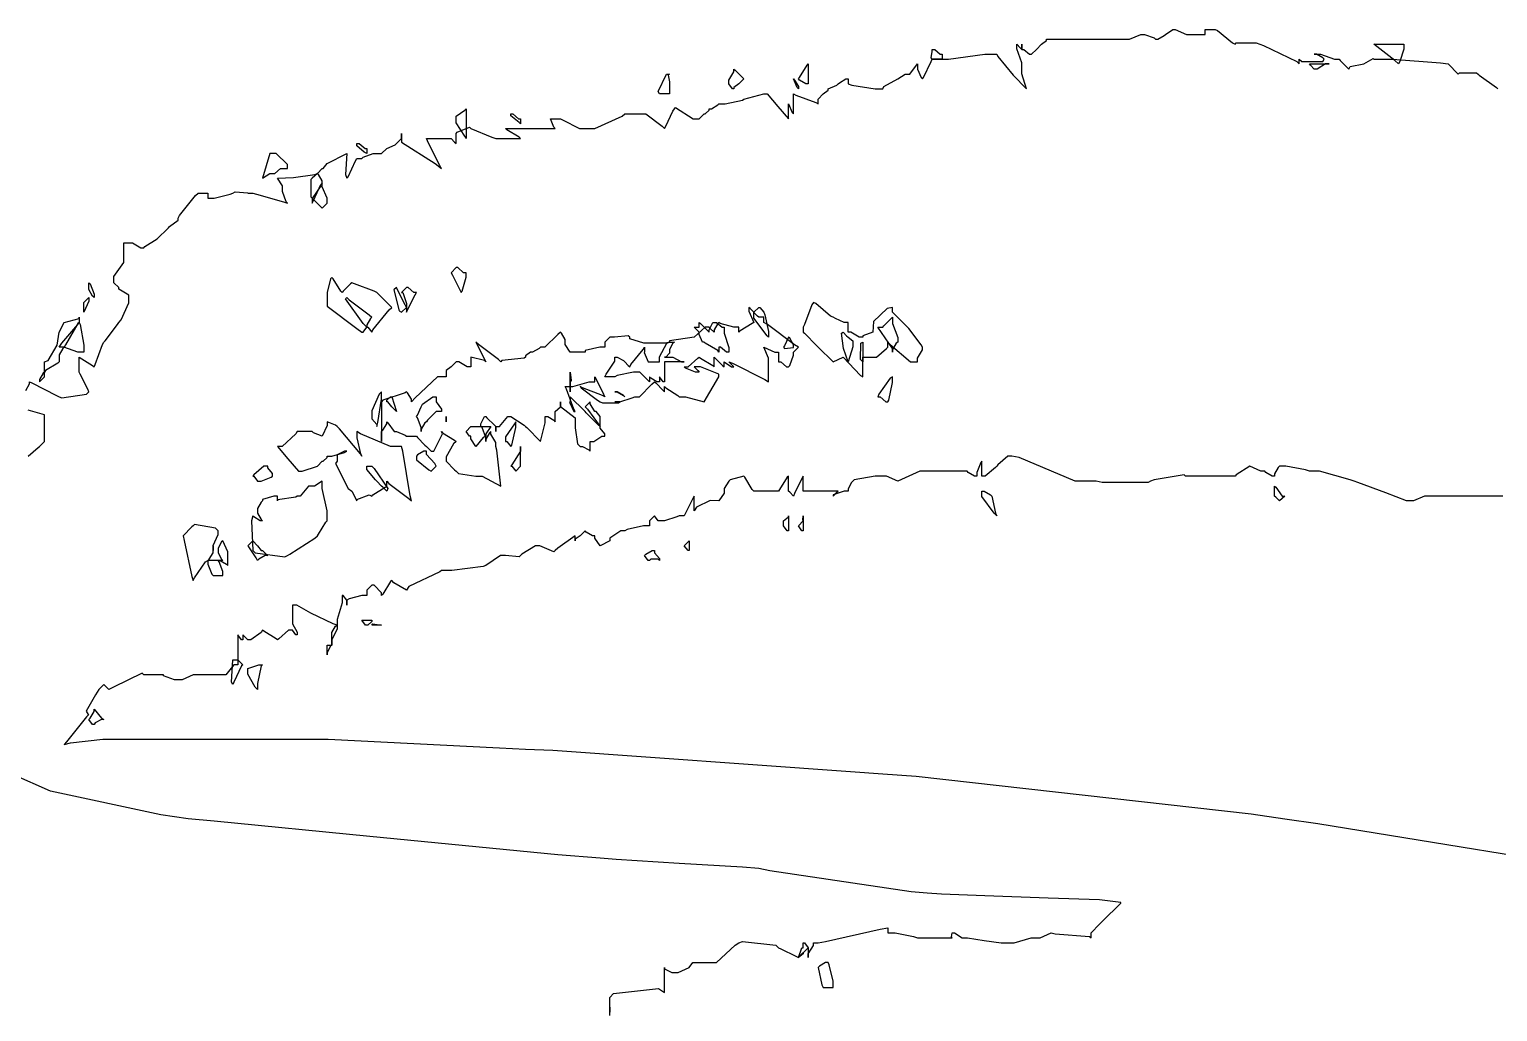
# Model space of a CAD drawing. Extents: x 51 to 306, y 22 to 311.
# Drawn here: x 261.34 to 271.78, y 188.21 to 195.19 of the extents above; entities that cross this region are included whole.
import ezdxf

# ---------------------------------------------------------------- set-up
doc = ezdxf.new("R2010")
doc.units = 0
doc.header["$MEASUREMENT"] = 0

msp = doc.modelspace()

# ---------------------------------------------------------------- linework, layer by layer
at = {"color": 7}
for points in [[(261.311, 192.626), (261.338, 192.672), (261.338, 192.687), (261.355, 192.679), (261.531, 192.591), (261.549, 192.581), (261.567, 192.573), (261.743, 192.6), (261.761, 192.617), (261.752, 192.635), (261.699, 192.741), (261.691, 192.757), (261.691, 192.863), (261.691, 192.863), (261.787, 192.803), (261.797, 192.793), (261.805, 192.811), (261.857, 192.953), (261.867, 192.969), (261.875, 192.979), (261.964, 193.094), (261.973, 193.11), (261.99, 193.128), (262.044, 193.248), (262.044, 193.286), (262.044, 193.304), (261.973, 193.345), (261.973, 193.358), (261.938, 193.392), (261.938, 193.437), (262.008, 193.536), (262.008, 193.569), (262.008, 193.596), (262.008, 193.675), (262.008, 193.675), (262.044, 193.675), (262.07, 193.675), (262.129, 193.639), (262.15, 193.639), (262.158, 193.649), (262.245, 193.703), (262.254, 193.711), (262.254, 193.711), (262.316, 193.773), (262.326, 193.781), (262.334, 193.791), (262.396, 193.836), (262.396, 193.851), (262.405, 193.869), (262.519, 194.011), (262.537, 194.028), (262.573, 194.028), (262.573, 194.028), (262.607, 194.028), (262.607, 194.028), (262.607, 194.028), (262.607, 194.002), (262.607, 193.992), (262.651, 193.992), (262.766, 194.02), (262.783, 194.028), (262.801, 194.037), (262.89, 194.031), (262.89, 194.028), (262.926, 194.028), (262.952, 194.02), (263.145, 193.967), (263.172, 193.958), (263.163, 193.967), (263.136, 194.04), (263.136, 194.064), (263.136, 194.081), (263.102, 194.134), (263.102, 194.134), (263.102, 194.134), (263.216, 194.139), (263.367, 194.16), (263.385, 194.168), (263.419, 194.204), (263.427, 194.204), (263.455, 194.24), (263.455, 194.24), (263.455, 194.24), (263.595, 194.31), (263.595, 194.31), (263.595, 194.31), (263.586, 194.161), (263.595, 194.134), (263.604, 194.143), (263.656, 194.258), (263.665, 194.274), (263.701, 194.274), (263.71, 194.284), (263.783, 194.31), (263.808, 194.31), (263.842, 194.31), (263.878, 194.345), (263.878, 194.345), (263.938, 194.372), (263.948, 194.381), (263.984, 194.417), (263.984, 194.417), (263.984, 194.443), (263.984, 194.451), (263.984, 194.39), (264.222, 194.24), (264.267, 194.204), (264.257, 194.222), (264.168, 194.399), (264.16, 194.417), (264.204, 194.417), (264.304, 194.417), (264.337, 194.417), (264.337, 194.417), (264.361, 194.39), (264.371, 194.381), (264.371, 194.399), (264.371, 194.438), (264.371, 194.451), (264.379, 194.461), (264.468, 194.496), (264.477, 194.487), (264.477, 194.487), (264.626, 194.426), (264.654, 194.417), (264.698, 194.417), (264.797, 194.417), (264.83, 194.417), (264.82, 194.426), (264.732, 194.478), (264.724, 194.487), (264.812, 194.487), (265.011, 194.487), (265.077, 194.487), (265.067, 194.496), (265.042, 194.557), (265.042, 194.557), (265.059, 194.557), (265.099, 194.557), (265.113, 194.557), (265.129, 194.549), (265.249, 194.487), (265.289, 194.487), (265.359, 194.487), (265.553, 194.575), (265.571, 194.593), (265.606, 194.593), (265.642, 194.593), (265.678, 194.593), (265.722, 194.593), (265.836, 194.505), (265.854, 194.487), (265.862, 194.505), (265.914, 194.611), (265.924, 194.627), (265.932, 194.637), (266.058, 194.557), (266.101, 194.557), (266.135, 194.593), (266.143, 194.593), (266.171, 194.619), (266.171, 194.627), (266.187, 194.627), (266.232, 194.655), (266.241, 194.663), (266.285, 194.663), (266.408, 194.689), (266.417, 194.697), (266.417, 194.697), (266.56, 194.733), (266.56, 194.733), (266.584, 194.733), (266.66, 194.645), (266.736, 194.557), (266.736, 194.557), (266.736, 194.557), (266.736, 194.593), (266.736, 194.593), (266.736, 194.627), (266.736, 194.663), (266.736, 194.663), (266.761, 194.602), (266.77, 194.593), (266.77, 194.629), (266.77, 194.707), (266.77, 194.733), (266.787, 194.725), (266.929, 194.673), (266.947, 194.663), (266.947, 194.663), (266.947, 194.689), (266.947, 194.697), (266.983, 194.733), (266.983, 194.733), (267.017, 194.761), (267.017, 194.769), (267.017, 194.769), (267.079, 194.795), (267.089, 194.804), (267.097, 194.813), (267.142, 194.84), (267.159, 194.84), (267.159, 194.84), (267.159, 194.813), (267.159, 194.804), (267.185, 194.795), (267.351, 194.769), (267.406, 194.769), (267.414, 194.787), (267.512, 194.84), (267.512, 194.84), (267.512, 194.84), (267.564, 194.874), (267.582, 194.874), (267.599, 194.874), (267.652, 194.946), (267.652, 194.946), (267.652, 194.91), (267.652, 194.91), (267.678, 194.849), (267.688, 194.84), (267.696, 194.849), (267.749, 194.963), (267.758, 194.98), (267.873, 194.98), (268.131, 195.016), (268.217, 195.016), (268.225, 194.999), (268.334, 194.867), (268.428, 194.769), (268.428, 194.769), (268.428, 194.769), (268.394, 194.875), (268.394, 194.91), (268.394, 194.954), (268.358, 195.053), (268.358, 195.086), (268.358, 195.086), (268.384, 195.06), (268.394, 195.05), (268.394, 195.05), (268.394, 195.078), (268.394, 195.086), (268.394, 195.05), (268.41, 195.05), (268.45, 195.016), (268.464, 195.016), (268.5, 195.05), (268.534, 195.086), (268.534, 195.086), (268.57, 195.114), (268.57, 195.122), (268.622, 195.122), (268.741, 195.122), (268.781, 195.122), (268.833, 195.122), (268.953, 195.122), (268.993, 195.122), (269.028, 195.122), (269.106, 195.122), (269.133, 195.122), (269.16, 195.122), (269.24, 195.156), (269.24, 195.156), (269.266, 195.156), (269.336, 195.132), (269.346, 195.122), (269.362, 195.122), (269.407, 195.148), (269.416, 195.156), (269.416, 195.156), (269.469, 195.192), (269.486, 195.192), (269.486, 195.192), (269.565, 195.156), (269.592, 195.156), (269.619, 195.156), (269.678, 195.156), (269.699, 195.156), (269.699, 195.156), (269.699, 195.184), (269.699, 195.192), (269.735, 195.192), (269.769, 195.192), (269.785, 195.184), (269.893, 195.096), (269.911, 195.086), (269.919, 195.096), (270.06, 195.096), (270.087, 195.086), (270.113, 195.078), (270.351, 194.963), (270.368, 194.946), (270.368, 194.946), (270.368, 194.972), (270.368, 194.98), (270.386, 194.963), (270.535, 194.963), (270.545, 194.98), (270.535, 194.99), (270.49, 195.016), (270.474, 195.016), (270.518, 195.016), (270.618, 194.98), (270.651, 194.98), (270.659, 194.972), (270.711, 194.919), (270.721, 194.91), (270.729, 194.928), (270.827, 194.946), (270.827, 194.946), (270.827, 194.946), (270.893, 194.984), (270.897, 194.98), (271.03, 194.98), (271.373, 194.955), (271.427, 194.946), (271.435, 194.937), (271.489, 194.884), (271.498, 194.874), (271.507, 194.884), (271.629, 194.884), (271.639, 194.874), (271.647, 194.866), (271.77, 194.779), (271.779, 194.769)], [(261.328, 192.158), (261.399, 192.22), (261.408, 192.228), (261.444, 192.264), (261.444, 192.3), (261.444, 192.334), (261.444, 192.362), (261.444, 192.44), (261.444, 192.44), (261.444, 192.453), (261.328, 192.486)], [(271.815, 191.875), (271.683, 191.875), (271.385, 191.875), (271.286, 191.875), (271.259, 191.875), (271.18, 191.841), (271.18, 191.841), (271.131, 191.841), (270.982, 191.899), (270.783, 191.973), (270.757, 191.981), (270.729, 191.991), (270.512, 192.052), (270.44, 192.052), (270.412, 192.061), (270.273, 192.088), (270.228, 192.088), (270.218, 192.079), (270.192, 192.034), (270.192, 192.017), (270.174, 192.017), (270.13, 192.043), (270.122, 192.052), (270.094, 192.052), (270.015, 192.088), (270.015, 192.088), (270.015, 192.088), (269.919, 192.027), (269.911, 192.017), (269.823, 192.017), (269.624, 192.017), (269.558, 192.017), (269.548, 192.027), (269.336, 191.991), (269.31, 191.981), (269.292, 191.973), (268.967, 191.973), (268.923, 191.981), (268.773, 191.981), (268.376, 192.15), (268.323, 192.158), (268.296, 192.158), (268.225, 192.097), (268.217, 192.088), (268.207, 192.079), (268.134, 192.017), (268.111, 192.017), (268.111, 192.045), (268.111, 192.104), (268.111, 192.123), (268.102, 192.115), (268.075, 192.042), (268.075, 192.017), (268.057, 192.017), (268.013, 192.043), (268.005, 192.052), (267.933, 192.052), (267.775, 192.052), (267.722, 192.052), (267.669, 192.052), (267.512, 191.981), (267.512, 191.981), (267.512, 191.981), (267.432, 192.017), (267.406, 192.017), (267.352, 192.017), (267.202, 191.991), (267.193, 191.981), (267.184, 191.973), (267.159, 191.928), (267.159, 191.911), (267.131, 191.911), (267.053, 191.885), (267.053, 191.875), (267.053, 191.875), (267.079, 191.903), (267.089, 191.911), (267.045, 191.911), (266.945, 191.911), (266.912, 191.911), (266.876, 191.911), (266.84, 191.911), (266.84, 191.911), (266.84, 191.991), (266.84, 192.017), (266.831, 192.001), (266.779, 191.893), (266.77, 191.875), (266.77, 191.875), (266.744, 191.903), (266.736, 191.911), (266.736, 191.911), (266.736, 191.991), (266.736, 192.017), (266.726, 192.009), (266.672, 191.921), (266.664, 191.911), (266.62, 191.911), (266.521, 191.911), (266.488, 191.911), (266.478, 191.921), (266.426, 192.009), (266.417, 192.017), (266.417, 192.017), (266.32, 191.991), (266.311, 191.981), (266.311, 191.981), (266.277, 191.929), (266.277, 191.911), (266.277, 191.895), (266.241, 191.841), (266.241, 191.841), (266.241, 191.841), (266.179, 191.845), (266.081, 191.797), (266.065, 191.771), (266.065, 191.797), (266.065, 191.856), (266.065, 191.875), (266.055, 191.859), (266.003, 191.753), (265.994, 191.735), (265.958, 191.735), (265.941, 191.727), (265.854, 191.699), (265.854, 191.699), (265.818, 191.699), (265.809, 191.699), (265.782, 191.735), (265.782, 191.735), (265.748, 191.699), (265.748, 191.665), (265.704, 191.665), (265.588, 191.638), (265.571, 191.629), (265.544, 191.629), (265.465, 191.576), (265.465, 191.558), (265.395, 191.522), (265.395, 191.522), (265.359, 191.576), (265.359, 191.594), (265.341, 191.594), (265.297, 191.62), (265.289, 191.629), (265.253, 191.594), (265.253, 191.594), (265.219, 191.568), (265.219, 191.558), (265.219, 191.558), (265.219, 191.586), (265.219, 191.594), (265.219, 191.594), (265.095, 191.506), (265.077, 191.488), (265.067, 191.48), (264.968, 191.522), (264.936, 191.522), (264.936, 191.522), (264.838, 191.462), (264.83, 191.452), (264.82, 191.444), (264.724, 191.452), (264.724, 191.452), (264.688, 191.452), (264.583, 191.382), (264.583, 191.382), (264.565, 191.374), (264.341, 191.346), (264.267, 191.346), (264.257, 191.338), (264.036, 191.233), (264.018, 191.206), (264.018, 191.206), (263.93, 191.259), (263.914, 191.276), (263.904, 191.268), (263.85, 191.179), (263.842, 191.17), (263.842, 191.188), (263.788, 191.242), (263.772, 191.242), (263.737, 191.206), (263.737, 191.17), (263.701, 191.17), (263.612, 191.145), (263.595, 191.135), (263.595, 191.135), (263.595, 191.109), (263.595, 191.099), (263.595, 191.099), (263.595, 191.135), (263.595, 191.135), (263.595, 191.135), (263.569, 191.17), (263.561, 191.17), (263.561, 191.117), (263.525, 190.999), (263.525, 190.959), (263.497, 190.968), (263.339, 191.043), (263.24, 191.099), (263.208, 191.099), (263.208, 191.099), (263.208, 191.021), (263.208, 190.993), (263.208, 190.967), (263.242, 190.909), (263.242, 190.889), (263.233, 190.889), (263.208, 190.923), (263.208, 190.923), (263.18, 190.923), (263.11, 190.862), (263.102, 190.853), (263.092, 190.862), (263.004, 190.915), (262.996, 190.923), (262.986, 190.906), (262.913, 190.853), (262.89, 190.853), (262.89, 190.853), (262.864, 190.88), (262.855, 190.889), (262.855, 190.889), (262.855, 190.862), (262.855, 190.853), (262.846, 190.853), (262.819, 190.889), (262.819, 190.889), (262.819, 190.845), (262.819, 190.745), (262.819, 190.712), (262.819, 190.712), (262.819, 190.686), (262.819, 190.676), (262.792, 190.676), (262.733, 190.606), (262.713, 190.606), (262.669, 190.606), (262.57, 190.606), (262.537, 190.606), (262.501, 190.606), (262.423, 190.57), (262.396, 190.57), (262.369, 190.57), (262.29, 190.598), (262.29, 190.606), (262.29, 190.606), (262.15, 190.606), (262.15, 190.606), (262.14, 190.616), (261.936, 190.518), (261.902, 190.5), (261.902, 190.5), (261.875, 190.528), (261.867, 190.536), (261.831, 190.5), (261.808, 190.463), (261.742, 190.346), (261.755, 190.324), (261.761, 190.324), (261.761, 190.324), (261.743, 190.307), (261.601, 190.129), (261.585, 190.111), (261.629, 190.121), (261.86, 190.147), (261.938, 190.147), (261.982, 190.147), (262.081, 190.147), (262.114, 190.147), (262.114, 190.147), (262.395, 190.147), (262.846, 190.147), (262.996, 190.147), (263.463, 190.147), (264.68, 190.087), (264.866, 190.077), (265.059, 190.069), (267.176, 189.919), (267.406, 189.901), (267.643, 189.884), (270.025, 189.618), (270.264, 189.582), (270.5, 189.548), (272.83, 189.169)], [(265.465, 188.184), (265.465, 188.243), (265.465, 188.243), (265.465, 188.216), (265.465, 188.207), (265.465, 188.234), (265.465, 188.294), (265.465, 188.313), (265.491, 188.341), (265.81, 188.375), (265.854, 188.347), (265.854, 188.391), (265.854, 188.491), (265.854, 188.524), (265.854, 188.516), (265.906, 188.49), (265.924, 188.49), (265.95, 188.49), (266.03, 188.524), (266.03, 188.524), (266.03, 188.524), (266.055, 188.56), (266.065, 188.56), (266.091, 188.56), (266.15, 188.56), (266.171, 188.56), (266.223, 188.56), (266.355, 188.684), (266.383, 188.7), (266.409, 188.71), (266.646, 188.684), (266.664, 188.666), (266.682, 188.657), (266.788, 188.605), (266.806, 188.596), (266.814, 188.605), (266.867, 188.657), (266.876, 188.666), (266.876, 188.649), (266.876, 188.609), (266.876, 188.596), (266.876, 188.622), (266.912, 188.681), (266.912, 188.7), (266.947, 188.7), (266.999, 188.71), (267.388, 188.798), (267.442, 188.806), (267.442, 188.806), (267.442, 188.782), (267.442, 188.772), (267.494, 188.772), (267.625, 188.746), (267.652, 188.736), (267.713, 188.736), (267.852, 188.736), (267.899, 188.736), (267.895, 188.742), (267.899, 188.772), (267.899, 188.772), (267.917, 188.772), (267.971, 188.736), (267.971, 188.736), (268.009, 188.736), (268.128, 188.718), (268.248, 188.7), (268.288, 188.7), (268.34, 188.7), (268.46, 188.736), (268.5, 188.736), (268.526, 188.736), (268.604, 188.772), (268.604, 188.772), (268.631, 188.764), (268.877, 188.746), (268.887, 188.736), (268.887, 188.736), (268.887, 188.764), (268.887, 188.772), (268.887, 188.772), (268.948, 188.834), (268.957, 188.842), (268.966, 188.852), (269.099, 188.983), (269.099, 188.983), (269.099, 188.988), (268.948, 189.005), (268.582, 189.019), (268.131, 189.034), (267.823, 189.046), (267.722, 189.053), (267.608, 189.063), (266.602, 189.213), (266.524, 189.229), (266.408, 189.239), (265.958, 189.265), (265.509, 189.293), (265.395, 189.301), (265.095, 189.327), (263.758, 189.455), (262.651, 189.566), (262.467, 189.582), (262.272, 189.61), (261.487, 189.778), (260.949, 190.016)]]:
    msp.add_lwpolyline(points, dxfattribs=at)
for points in [[(267.758, 195.05), (267.775, 195.05), (267.815, 195.016), (267.829, 195.016), (267.829, 195.016), (267.829, 194.99), (267.829, 194.98), (267.811, 194.98), (267.771, 194.98), (267.758, 194.98), (267.749, 194.99), (267.758, 195.035), (267.758, 195.05)], [(271.074, 194.946), (271.048, 194.972), (270.897, 195.086), (270.897, 195.086), (270.897, 195.086), (271.056, 195.086), (271.11, 195.086), (271.11, 195.052), (271.082, 194.963), (271.074, 194.946)], [(266.876, 194.946), (266.876, 194.911), (266.876, 194.831), (266.876, 194.804), (266.858, 194.804), (266.814, 194.831), (266.806, 194.84), (266.814, 194.849), (266.867, 194.937), (266.876, 194.946)], [(270.581, 194.946), (270.553, 194.946), (270.494, 194.91), (270.474, 194.91), (270.474, 194.91), (270.448, 194.937), (270.44, 194.946), (270.44, 194.946), (270.545, 194.946), (270.581, 194.946)], [(265.888, 194.804), (265.888, 194.804), (265.888, 194.751), (265.888, 194.733), (265.87, 194.733), (265.83, 194.733), (265.818, 194.733), (265.809, 194.751), (265.868, 194.874), (265.888, 194.874), (265.879, 194.866), (265.888, 194.82), (265.888, 194.804)], [(266.417, 194.84), (266.383, 194.804), (266.383, 194.804), (266.347, 194.779), (266.347, 194.769), (266.338, 194.769), (266.311, 194.804), (266.311, 194.804), (266.311, 194.831), (266.347, 194.89), (266.347, 194.91), (266.355, 194.902), (266.408, 194.849), (266.417, 194.84)], [(266.806, 194.769), (266.796, 194.779), (266.77, 194.84), (266.77, 194.84), (266.779, 194.831), (266.806, 194.786), (266.806, 194.769)], [(264.443, 194.627), (264.443, 194.627), (264.443, 194.522), (264.443, 194.487), (264.443, 194.487), (264.443, 194.461), (264.443, 194.451), (264.443, 194.451), (264.443, 194.426), (264.443, 194.417), (264.433, 194.434), (264.371, 194.527), (264.371, 194.557), (264.371, 194.575), (264.433, 194.619), (264.443, 194.627)], [(264.76, 194.593), (264.776, 194.593), (264.816, 194.557), (264.83, 194.557), (264.83, 194.557), (264.83, 194.531), (264.83, 194.521), (264.82, 194.531), (264.76, 194.578), (264.76, 194.593)], [(263.665, 194.381), (263.683, 194.381), (263.724, 194.345), (263.737, 194.345), (263.737, 194.345), (263.737, 194.32), (263.737, 194.31), (263.719, 194.32), (263.665, 194.365), (263.665, 194.381)], [(262.996, 194.134), (262.996, 194.134), (263.048, 194.168), (263.066, 194.168), (263.083, 194.168), (263.122, 194.204), (263.136, 194.204), (263.172, 194.204), (263.172, 194.232), (263.092, 194.31), (263.066, 194.31), (263.048, 194.31), (262.996, 194.134), (262.996, 194.134)], [(263.419, 194.098), (263.419, 194.098), (263.419, 194.098), (263.419, 194.098), (263.419, 194.116), (263.393, 194.16), (263.385, 194.168), (263.349, 194.134), (263.339, 194.125), (263.339, 194.002), (263.349, 193.992), (263.357, 193.984), (263.409, 193.931), (263.419, 193.922), (263.455, 193.958), (263.455, 193.993), (263.419, 194.072), (263.419, 194.098)], [(263.419, 194.098), (263.409, 194.081), (263.349, 193.989), (263.349, 193.958), (263.357, 193.976), (263.409, 194.09), (263.419, 194.098)], [(264.407, 193.322), (264.415, 193.332), (264.443, 193.431), (264.443, 193.463), (264.425, 193.463), (264.384, 193.499), (264.371, 193.499), (264.337, 193.463), (264.345, 193.446), (264.397, 193.34), (264.407, 193.322)], [(261.797, 193.286), (261.787, 193.296), (261.761, 193.343), (261.761, 193.358), (261.761, 193.358), (261.761, 193.384), (261.761, 193.392), (261.769, 193.384), (261.797, 193.311), (261.797, 193.286)], [(263.737, 193.076), (263.745, 193.076), (263.772, 193.04), (263.772, 193.04), (263.78, 193.058), (263.896, 193.199), (263.914, 193.216), (263.904, 193.226), (263.816, 193.314), (263.808, 193.322), (263.79, 193.332), (263.648, 193.384), (263.631, 193.392), (263.621, 193.384), (263.569, 193.332), (263.561, 193.322), (263.551, 193.332), (263.497, 193.42), (263.489, 193.428), (263.479, 193.42), (263.455, 193.321), (263.455, 193.286), (263.455, 193.226), (263.665, 193.067), (263.701, 193.04), (263.71, 193.04), (263.737, 193.076), (263.737, 193.076)], [(261.725, 193.182), (261.725, 193.182), (261.725, 193.235), (261.725, 193.252), (261.761, 193.286), (261.761, 193.26), (261.725, 193.182), (261.725, 193.182)], [(263.595, 193.286), (263.612, 193.27), (263.754, 193.164), (263.772, 193.146), (263.762, 193.138), (263.737, 193.092), (263.737, 193.076), (263.71, 193.103), (263.586, 193.278), (263.595, 193.286)], [(264.018, 193.216), (264.018, 193.182), (264.027, 193.199), (264.08, 193.306), (264.09, 193.322), (264.072, 193.322), (264.031, 193.358), (264.018, 193.358), (263.984, 193.322), (263.992, 193.322), (264.018, 193.244), (264.018, 193.216), (264.009, 193.234), (263.956, 193.34), (263.948, 193.358), (263.93, 193.34), (263.966, 193.191), (263.984, 193.182), (263.984, 193.182), (264.018, 193.216), (264.018, 193.216)], [(265.465, 193.005), (265.465, 193.005), (265.429, 192.969), (265.429, 192.969), (265.429, 192.933), (265.394, 192.933), (265.289, 192.909), (265.289, 192.899), (265.271, 192.899), (265.231, 192.899), (265.219, 192.899), (265.183, 192.899), (265.183, 192.899), (265.148, 192.953), (265.148, 192.969), (265.148, 192.987), (265.121, 193.032), (265.113, 193.04), (265.095, 193.023), (265.002, 192.933), (264.972, 192.933), (264.962, 192.925), (264.915, 192.899), (264.9, 192.899), (264.9, 192.899), (264.866, 192.873), (264.866, 192.863), (264.856, 192.855), (264.698, 192.839), (264.69, 192.829), (264.672, 192.847), (264.53, 192.953), (264.513, 192.969), (264.521, 192.953), (264.574, 192.847), (264.583, 192.829), (264.574, 192.839), (264.477, 192.863), (264.477, 192.863), (264.477, 192.863), (264.477, 192.811), (264.477, 192.793), (264.45, 192.793), (264.39, 192.829), (264.371, 192.829), (264.337, 192.793), (264.337, 192.793), (264.301, 192.767), (264.301, 192.757), (264.301, 192.757), (264.301, 192.732), (264.301, 192.723), (264.239, 192.723), (264.08, 192.574), (264.054, 192.546), (264.054, 192.564), (264.027, 192.609), (264.018, 192.617), (264.009, 192.609), (263.85, 192.556), (263.842, 192.546), (263.842, 192.51), (263.842, 192.476), (263.842, 192.424), (263.842, 192.304), (263.842, 192.264), (263.842, 192.282), (263.842, 192.322), (263.842, 192.334), (263.85, 192.344), (263.878, 192.389), (263.878, 192.404), (263.886, 192.396), (263.931, 192.334), (263.948, 192.334), (263.948, 192.334), (264.009, 192.309), (264.018, 192.3), (264.054, 192.3), (264.054, 192.3), (264.08, 192.3), (264.09, 192.3), (264.098, 192.291), (264.15, 192.238), (264.16, 192.228), (264.16, 192.228), (264.185, 192.203), (264.195, 192.194), (264.213, 192.194), (264.275, 192.318), (264.267, 192.334), (264.275, 192.326), (264.361, 192.273), (264.371, 192.264), (264.353, 192.247), (264.301, 192.155), (264.301, 192.123), (264.301, 192.123), (264.361, 192.061), (264.371, 192.052), (264.389, 192.035), (264.513, 192.017), (264.513, 192.017), (264.557, 192.017), (264.69, 191.947), (264.69, 191.947), (264.69, 191.947), (264.662, 192.202), (264.654, 192.228), (264.654, 192.256), (264.619, 192.315), (264.619, 192.334), (264.609, 192.326), (264.583, 192.28), (264.583, 192.264), (264.583, 192.291), (264.556, 192.362), (264.547, 192.37), (264.547, 192.388), (264.574, 192.44), (264.583, 192.44), (264.591, 192.432), (264.644, 192.38), (264.654, 192.37), (264.654, 192.334), (264.654, 192.334), (264.654, 192.362), (264.654, 192.37), (264.68, 192.37), (264.739, 192.44), (264.76, 192.44), (264.76, 192.44), (264.856, 192.38), (264.866, 192.37), (264.874, 192.362), (264.972, 192.264), (264.972, 192.264), (264.972, 192.264), (265.006, 192.396), (265.006, 192.44), (265.023, 192.44), (265.067, 192.414), (265.077, 192.404), (265.077, 192.422), (265.077, 192.464), (265.077, 192.476), (265.113, 192.51), (265.113, 192.51), (265.113, 192.538), (265.113, 192.546), (265.113, 192.512), (265.219, 192.432), (265.219, 192.404), (265.219, 192.36), (265.235, 192.246), (265.253, 192.228), (265.271, 192.228), (265.315, 192.203), (265.325, 192.194), (265.325, 192.194), (265.325, 192.247), (265.325, 192.264), (265.351, 192.264), (265.409, 192.3), (265.429, 192.3), (265.429, 192.318), (265.395, 192.358), (265.395, 192.37), (265.385, 192.38), (265.297, 192.468), (265.289, 192.476), (265.279, 192.486), (265.191, 192.573), (265.183, 192.581), (265.183, 192.546), (265.179, 192.542), (265.208, 192.476), (265.219, 192.476), (265.209, 192.494), (265.157, 192.635), (265.148, 192.653), (265.201, 192.653), (265.319, 192.687), (265.359, 192.687), (265.359, 192.687), (265.359, 192.714), (265.359, 192.723), (265.368, 192.706), (265.42, 192.599), (265.429, 192.581), (265.412, 192.591), (265.271, 192.644), (265.253, 192.653), (265.261, 192.644), (265.377, 192.556), (265.395, 192.546), (265.412, 192.538), (265.526, 192.538), (265.535, 192.546), (265.501, 192.546), (265.535, 192.546), (265.624, 192.573), (265.642, 192.581), (265.676, 192.581), (265.764, 192.67), (265.782, 192.687), (265.791, 192.679), (265.844, 192.626), (265.854, 192.617), (265.854, 192.617), (265.854, 192.653), (265.854, 192.653), (265.862, 192.644), (265.949, 192.591), (265.958, 192.581), (266.003, 192.581), (266.135, 192.546), (266.135, 192.546), (266.241, 192.723), (266.241, 192.741), (266.109, 192.793), (266.065, 192.793), (266.065, 192.793), (266.091, 192.767), (266.101, 192.757), (266.073, 192.757), (266.003, 192.785), (265.994, 192.793), (266.021, 192.793), (266.091, 192.855), (266.101, 192.863), (266.109, 192.855), (266.197, 192.803), (266.207, 192.793), (266.207, 192.811), (266.207, 192.851), (266.207, 192.863), (266.215, 192.855), (266.267, 192.803), (266.277, 192.793), (266.277, 192.829), (266.277, 192.829), (266.329, 192.793), (266.347, 192.793), (266.347, 192.793), (266.32, 192.821), (266.311, 192.829), (266.338, 192.821), (266.566, 192.705), (266.594, 192.687), (266.594, 192.723), (266.594, 192.803), (266.594, 192.829), (266.594, 192.855), (266.56, 192.933), (266.56, 192.933), (266.56, 192.933), (266.638, 192.899), (266.664, 192.899), (266.664, 192.883), (266.664, 192.843), (266.664, 192.829), (266.682, 192.829), (266.722, 192.793), (266.736, 192.793), (266.744, 192.803), (266.77, 192.876), (266.77, 192.899), (266.806, 192.933), (266.779, 192.951), (266.586, 193.094), (266.56, 193.11), (266.56, 193.11), (266.56, 193.146), (266.56, 193.146), (266.524, 193.146), (266.514, 193.155), (266.462, 193.208), (266.453, 193.216), (266.453, 193.19), (266.488, 193.11), (266.488, 193.11), (266.478, 193.102), (266.391, 193.05), (266.383, 193.04), (266.383, 193.04), (266.383, 193.067), (266.383, 193.076), (266.347, 193.076), (266.25, 193.102), (266.241, 193.11), (266.232, 193.102), (266.207, 193.056), (266.207, 193.04), (266.207, 193.04), (266.179, 193.067), (266.171, 193.076), (266.143, 193.076), (266.065, 193.005), (266.065, 193.005), (266.065, 193.005), (265.888, 192.979), (265.888, 192.969), (265.861, 192.961), (265.707, 192.961), (265.606, 192.994), (265.606, 193.005), (265.596, 193.015), (265.497, 193.005), (265.465, 193.005)], [(266.594, 193.005), (266.584, 193.015), (266.488, 193.14), (266.488, 193.182), (266.524, 193.216), (266.532, 193.216), (266.56, 193.182), (266.56, 193.182), (266.568, 193.164), (266.594, 193.045), (266.594, 193.005)], [(267.053, 193.146), (267.035, 193.155), (266.929, 193.244), (266.912, 193.252), (266.902, 193.235), (266.849, 193.094), (266.84, 193.076), (266.84, 193.04), (266.849, 193.032), (266.937, 192.943), (266.947, 192.933), (266.955, 192.925), (267.043, 192.839), (267.053, 192.829), (267.123, 192.863), (267.123, 192.863), (267.247, 192.732), (267.265, 192.723), (267.265, 192.758), (267.265, 192.837), (267.265, 192.863), (267.281, 192.863), (267.322, 192.863), (267.335, 192.863), (267.361, 192.863), (267.432, 192.925), (267.442, 192.933), (267.442, 192.969), (267.458, 192.953), (267.603, 192.829), (267.652, 192.829), (267.652, 192.855), (267.688, 192.914), (267.688, 192.933), (267.678, 192.951), (267.59, 193.067), (267.582, 193.076), (267.572, 193.085), (267.484, 193.173), (267.476, 193.182), (267.476, 193.216), (267.437, 193.209), (267.34, 193.115), (267.335, 193.04), (267.335, 193.04), (267.335, 193.04), (267.265, 193.015), (267.265, 193.005), (267.237, 193.005), (267.178, 193.04), (267.159, 193.04), (267.159, 193.058), (267.159, 193.097), (267.159, 193.11), (267.131, 193.11), (267.069, 193.138), (267.053, 193.146)], [(261.585, 192.933), (261.575, 192.925), (261.549, 192.88), (261.549, 192.863), (261.549, 192.829), (261.539, 192.821), (261.452, 192.767), (261.444, 192.757), (261.434, 192.749), (261.408, 192.703), (261.408, 192.687), (261.444, 192.723), (261.444, 192.75), (261.444, 192.81), (261.444, 192.829), (261.47, 192.839), (261.535, 192.948), (261.549, 193.04), (261.549, 193.04), (261.585, 193.11), (261.585, 193.11), (261.691, 193.138), (261.691, 193.146), (261.691, 193.11), (261.681, 193.102), (261.593, 192.951), (261.585, 192.933)], [(261.549, 192.933), (261.567, 192.961), (261.681, 193.094), (261.691, 193.11), (261.699, 193.094), (261.725, 192.949), (261.725, 192.899), (261.681, 192.899), (261.582, 192.933), (261.549, 192.933)], [(266.135, 192.969), (266.135, 192.969), (266.135, 192.969), (266.135, 192.969), (266.125, 192.969), (266.101, 193.023), (266.101, 193.04), (266.101, 193.04), (266.073, 193.067), (266.065, 193.076), (266.101, 193.076), (266.101, 193.076), (266.101, 193.11), (266.101, 193.11), (266.109, 193.102), (266.161, 193.05), (266.171, 193.04), (266.171, 193.058), (266.197, 193.11), (266.207, 193.11), (266.223, 193.11), (266.263, 193.076), (266.277, 193.076), (266.277, 193.032), (266.311, 192.932), (266.311, 192.899), (266.294, 192.899), (266.253, 192.933), (266.241, 192.933), (266.241, 192.933), (266.241, 192.909), (266.241, 192.899), (266.232, 192.909), (266.143, 192.961), (266.135, 192.969)], [(267.37, 193.076), (267.406, 193.076), (267.414, 193.085), (267.466, 193.138), (267.476, 193.146), (267.476, 193.102), (267.512, 193.003), (267.512, 192.969), (267.502, 192.961), (267.476, 192.916), (267.476, 192.899), (267.476, 192.925), (267.422, 193.001), (267.37, 193.076), (267.37, 193.076)], [(265.501, 192.863), (265.501, 192.863), (265.501, 192.863), (265.501, 192.863), (265.517, 192.863), (265.562, 192.839), (265.571, 192.829), (265.571, 192.829), (265.596, 192.803), (265.606, 192.793), (265.614, 192.811), (265.702, 192.917), (265.712, 192.933), (265.712, 192.899), (265.708, 192.895), (265.737, 192.829), (265.748, 192.829), (265.782, 192.829), (265.818, 192.829), (265.818, 192.865), (265.87, 192.961), (265.888, 192.969), (265.924, 192.969), (265.914, 192.961), (265.888, 192.916), (265.888, 192.899), (265.888, 192.891), (265.862, 192.863), (265.854, 192.863), (265.888, 192.863), (265.914, 192.863), (265.974, 192.829), (265.994, 192.829), (265.994, 192.829), (265.888, 192.829), (265.854, 192.829), (265.854, 192.794), (265.854, 192.714), (265.854, 192.687), (265.844, 192.687), (265.818, 192.723), (265.818, 192.723), (265.818, 192.723), (265.818, 192.697), (265.818, 192.687), (265.8, 192.687), (265.756, 192.714), (265.748, 192.723), (265.748, 192.723), (265.748, 192.697), (265.748, 192.687), (265.738, 192.697), (265.686, 192.749), (265.678, 192.757), (265.634, 192.757), (265.517, 192.732), (265.501, 192.723), (265.465, 192.723), (265.429, 192.723), (265.438, 192.741), (265.501, 192.833), (265.501, 192.863), (265.501, 192.863), (265.501, 192.863), (265.501, 192.863)], [(266.7, 192.933), (266.708, 192.925), (266.77, 192.932), (266.77, 192.933), (266.77, 192.951), (266.744, 192.997), (266.736, 193.005), (266.736, 193.005), (266.708, 192.943), (266.7, 192.933)], [(267.193, 192.969), (267.193, 192.935), (267.159, 192.829), (267.159, 192.829), (267.159, 192.829), (267.127, 192.923), (267.113, 193.032), (267.123, 193.04), (267.123, 193.04), (267.149, 193.015), (267.159, 193.005), (267.159, 193.005), (267.193, 192.979), (267.193, 192.969)], [(267.265, 192.969), (267.265, 192.935), (267.265, 192.857), (267.265, 192.829), (267.247, 192.847), (267.249, 192.962), (267.265, 192.969)], [(265.183, 192.687), (265.183, 192.617), (265.183, 192.617), (265.183, 192.757), (265.183, 192.757), (265.183, 192.757), (265.191, 192.697), (265.183, 192.687), (265.183, 192.687), (265.183, 192.687), (265.183, 192.687)], [(267.37, 192.581), (267.388, 192.581), (267.428, 192.546), (267.442, 192.546), (267.45, 192.556), (267.476, 192.682), (267.476, 192.723), (267.458, 192.714), (267.378, 192.599), (267.37, 192.581)], [(263.842, 192.617), (263.824, 192.6), (263.772, 192.48), (263.772, 192.44), (263.772, 192.424), (263.808, 192.384), (263.808, 192.37), (263.816, 192.398), (263.842, 192.563), (263.842, 192.617)], [(263.914, 192.581), (263.948, 192.476), (263.914, 192.51), (263.914, 192.51), (263.886, 192.546), (263.878, 192.546), (263.878, 192.556), (263.904, 192.581), (263.914, 192.581)], [(264.231, 192.581), (264.231, 192.546), (264.231, 192.546), (264.267, 192.494), (264.267, 192.476), (264.231, 192.476), (264.221, 192.468), (264.168, 192.414), (264.16, 192.404), (264.15, 192.396), (264.124, 192.351), (264.124, 192.334), (264.124, 192.362), (264.098, 192.432), (264.09, 192.44), (264.098, 192.45), (264.124, 192.51), (264.124, 192.51), (264.133, 192.528), (264.206, 192.581), (264.231, 192.581)], [(265.395, 192.37), (265.395, 192.44), (265.395, 192.44), (265.368, 192.476), (265.359, 192.476), (265.359, 192.476), (265.325, 192.53), (265.325, 192.546), (265.289, 192.51), (265.305, 192.494), (265.395, 192.37), (265.395, 192.37)], [(265.501, 192.617), (265.517, 192.617), (265.562, 192.591), (265.571, 192.581), (265.562, 192.591), (265.516, 192.617), (265.501, 192.617)], [(264.301, 192.44), (264.301, 192.404), (264.301, 192.404), (264.301, 192.44), (264.301, 192.44)], [(263.665, 191.841), (263.665, 191.85), (263.754, 191.885), (263.772, 191.875), (263.78, 191.885), (263.868, 191.939), (263.878, 191.947), (263.878, 191.947), (263.878, 191.973), (263.878, 191.981), (263.894, 191.965), (264.036, 191.859), (264.054, 191.841), (264.045, 191.877), (263.992, 192.194), (263.984, 192.228), (263.904, 192.228), (263.692, 192.318), (263.665, 192.334), (263.665, 192.29), (263.692, 192.176), (263.701, 192.158), (263.692, 192.176), (263.542, 192.354), (263.525, 192.37), (263.515, 192.38), (263.455, 192.404), (263.455, 192.404), (263.455, 192.378), (263.419, 192.3), (263.419, 192.3), (263.419, 192.3), (263.357, 192.326), (263.349, 192.334), (263.313, 192.334), (263.295, 192.334), (263.255, 192.334), (263.242, 192.334), (263.233, 192.318), (263.134, 192.228), (263.102, 192.228), (263.102, 192.228), (263.176, 192.14), (263.252, 192.052), (263.278, 192.052), (263.385, 192.088), (263.419, 192.123), (263.427, 192.123), (263.455, 192.15), (263.455, 192.158), (263.489, 192.158), (263.577, 192.185), (263.595, 192.194), (263.577, 192.194), (263.525, 192.168), (263.525, 192.158), (263.525, 192.158), (263.525, 192.133), (263.525, 192.123), (263.515, 192.106), (263.604, 191.929), (263.631, 191.911), (263.631, 191.911), (263.665, 191.841), (263.665, 191.841)], [(264.513, 192.228), (264.513, 192.228), (264.477, 192.282), (264.477, 192.3), (264.468, 192.3), (264.443, 192.334), (264.443, 192.334), (264.477, 192.37), (264.619, 192.37), (264.619, 192.37), (264.583, 192.318), (264.583, 192.3), (264.565, 192.291), (264.513, 192.228), (264.513, 192.228)], [(264.724, 192.264), (264.732, 192.264), (264.76, 192.228), (264.76, 192.228), (264.768, 192.238), (264.796, 192.363), (264.796, 192.404), (264.786, 192.388), (264.724, 192.296), (264.724, 192.264)], [(264.76, 192.088), (264.768, 192.088), (264.796, 192.052), (264.796, 192.052), (264.83, 192.088), (264.83, 192.123), (264.83, 192.15), (264.83, 192.209), (264.83, 192.228), (264.83, 192.194), (264.768, 192.097), (264.76, 192.088)], [(264.16, 192.194), (264.142, 192.194), (264.098, 192.168), (264.09, 192.158), (264.09, 192.132), (264.177, 192.061), (264.195, 192.052), (264.231, 192.088), (264.221, 192.106), (264.16, 192.171), (264.16, 192.194)], [(263.066, 192.017), (263.066, 192.035), (263.032, 192.075), (263.032, 192.088), (263.004, 192.088), (262.934, 192.027), (262.926, 192.017), (262.934, 192.017), (262.96, 191.981), (262.96, 191.981), (262.986, 191.981), (263.057, 192.009), (263.066, 192.017)], [(263.808, 191.981), (263.808, 191.981), (263.808, 191.981), (263.808, 191.981), (263.798, 191.991), (263.737, 192.064), (263.737, 192.088), (263.772, 192.088), (263.788, 192.071), (263.886, 191.929), (263.878, 191.911), (263.878, 191.911), (263.85, 191.939), (263.842, 191.947), (263.808, 191.981)], [(263.172, 191.452), (263.189, 191.462), (263.367, 191.576), (263.385, 191.594), (263.393, 191.604), (263.445, 191.691), (263.455, 191.699), (263.455, 191.771), (263.419, 191.929), (263.419, 191.981), (263.419, 191.981), (263.365, 191.947), (263.349, 191.947), (263.321, 191.947), (263.262, 191.875), (263.242, 191.875), (263.233, 191.867), (263.102, 191.848), (263.102, 191.841), (263.102, 191.841), (263.102, 191.867), (263.102, 191.875), (263.075, 191.875), (262.996, 191.85), (262.996, 191.841), (262.986, 191.832), (262.96, 191.787), (262.96, 191.771), (262.96, 191.753), (262.986, 191.709), (262.996, 191.699), (262.978, 191.699), (262.934, 191.727), (262.926, 191.735), (262.916, 191.7), (262.926, 191.488), (262.926, 191.488), (262.942, 191.472), (263.154, 191.444), (263.172, 191.452)], [(268.217, 191.735), (268.199, 191.753), (268.111, 191.873), (268.111, 191.911), (268.128, 191.911), (268.172, 191.885), (268.181, 191.875), (268.181, 191.875), (268.207, 191.753), (268.217, 191.735)], [(270.264, 191.875), (270.228, 191.841), (270.228, 191.841), (270.2, 191.867), (270.192, 191.875), (270.192, 191.893), (270.192, 191.934), (270.192, 191.947), (270.2, 191.939), (270.247, 191.875), (270.264, 191.875)], [(266.736, 191.735), (266.736, 191.718), (266.736, 191.678), (266.736, 191.665), (266.736, 191.665), (266.736, 191.638), (266.736, 191.629), (266.726, 191.629), (266.7, 191.665), (266.7, 191.665), (266.7, 191.665), (266.7, 191.691), (266.7, 191.699), (266.7, 191.699), (266.736, 191.727), (266.736, 191.735)], [(266.84, 191.735), (266.84, 191.718), (266.84, 191.678), (266.84, 191.665), (266.84, 191.665), (266.84, 191.638), (266.84, 191.629), (266.831, 191.629), (266.806, 191.665), (266.806, 191.665), (266.84, 191.699), (266.837, 191.704), (266.84, 191.735), (266.84, 191.735)], [(262.607, 191.418), (262.616, 191.427), (262.643, 191.473), (262.643, 191.488), (262.643, 191.522), (262.643, 191.522), (262.643, 191.498), (262.643, 191.488), (262.643, 191.524), (262.679, 191.602), (262.679, 191.629), (262.661, 191.647), (262.511, 191.674), (262.503, 191.665), (262.493, 191.656), (262.431, 191.594), (262.431, 191.594), (262.439, 191.56), (262.493, 191.303), (262.503, 191.276), (262.511, 191.294), (262.589, 191.409), (262.607, 191.418), (262.607, 191.391), (262.634, 191.321), (262.643, 191.312), (262.66, 191.312), (262.699, 191.312), (262.713, 191.312), (262.713, 191.339), (262.687, 191.409), (262.679, 191.418), (262.695, 191.418), (262.739, 191.391), (262.749, 191.382), (262.749, 191.382), (262.749, 191.436), (262.749, 191.452), (262.749, 191.48), (262.713, 191.558), (262.713, 191.558), (262.704, 191.55), (262.679, 191.505), (262.679, 191.488), (262.679, 191.472), (262.704, 191.427), (262.713, 191.418), (262.686, 191.418), (262.626, 191.418), (262.607, 191.418)], [(262.89, 191.522), (262.926, 191.558), (262.96, 191.522), (262.96, 191.522), (262.986, 191.488), (262.996, 191.488), (262.996, 191.488), (263.022, 191.462), (263.032, 191.452), (263.014, 191.452), (262.968, 191.427), (262.96, 191.418), (262.95, 191.436), (262.898, 191.514), (262.89, 191.522)], [(266.03, 191.558), (266.03, 191.558), (266.03, 191.558), (266.03, 191.558), (266.03, 191.558), (266.03, 191.558), (266.03, 191.558), (266.03, 191.558), (266.03, 191.522), (266.03, 191.522), (266.03, 191.522), (266.03, 191.498), (266.03, 191.488), (266.021, 191.488), (265.994, 191.522), (265.994, 191.522), (265.994, 191.522), (266.03, 191.558), (266.03, 191.558)], [(265.748, 191.418), (265.738, 191.418), (265.712, 191.452), (265.712, 191.452), (265.72, 191.462), (265.766, 191.488), (265.782, 191.488), (265.782, 191.472), (265.818, 191.432), (265.818, 191.418), (265.809, 191.427), (265.756, 191.427), (265.748, 191.418)], [(263.772, 190.993), (263.772, 190.993), (263.772, 190.993), (263.772, 190.993), (263.772, 190.985), (263.745, 190.959), (263.737, 190.959), (263.727, 190.959), (263.701, 190.993), (263.701, 190.993), (263.701, 190.993), (263.754, 190.993), (263.772, 190.993)], [(263.525, 190.959), (263.525, 190.933), (263.489, 190.853), (263.489, 190.853), (263.489, 190.853), (263.489, 190.889), (263.489, 190.889), (263.489, 190.906), (263.515, 190.95), (263.525, 190.959)], [(263.772, 190.959), (263.772, 190.959), (263.772, 190.959), (263.772, 190.959), (263.78, 190.968), (263.842, 190.959), (263.842, 190.959), (263.842, 190.959), (263.788, 190.959), (263.772, 190.959)], [(263.489, 190.817), (263.479, 190.809), (263.455, 190.763), (263.455, 190.747), (263.455, 190.765), (263.455, 190.804), (263.455, 190.817), (263.455, 190.817), (263.479, 190.817), (263.489, 190.817)], [(263.489, 190.817), (263.489, 190.853), (263.489, 190.853), (263.489, 190.817), (263.489, 190.817)], [(262.783, 190.536), (262.774, 190.554), (262.783, 190.712), (262.783, 190.712), (262.819, 190.712), (262.819, 190.712), (262.846, 190.686), (262.855, 190.676), (262.846, 190.668), (262.792, 190.554), (262.783, 190.536)], [(262.96, 190.5), (262.942, 190.518), (262.89, 190.61), (262.89, 190.64), (262.89, 190.65), (262.968, 190.676), (262.996, 190.676), (262.986, 190.668), (262.96, 190.543), (262.96, 190.5)], [(261.867, 190.288), (261.849, 190.288), (261.805, 190.263), (261.797, 190.253), (261.787, 190.253), (261.761, 190.288), (261.761, 190.288), (261.769, 190.298), (261.797, 190.344), (261.797, 190.36), (261.797, 190.36), (261.849, 190.298), (261.867, 190.288), (261.867, 190.288), (261.867, 190.288), (261.867, 190.288)], [(266.806, 188.596), (266.806, 188.596), (266.831, 188.666), (266.84, 188.666), (266.84, 188.666), (266.84, 188.692), (266.84, 188.7), (266.849, 188.7), (266.876, 188.666), (266.876, 188.666), (266.84, 188.63), (266.84, 188.622), (266.806, 188.596), (266.806, 188.596)], [(267.017, 188.56), (266.999, 188.56), (266.955, 188.534), (266.947, 188.524), (266.947, 188.524), (266.973, 188.401), (266.983, 188.383), (266.999, 188.383), (267.039, 188.383), (267.053, 188.383), (267.053, 188.427), (267.025, 188.543), (267.017, 188.56)]]:
    msp.add_lwpolyline(points, close=True, dxfattribs=at)

doc.saveas('drawing.dxf')
